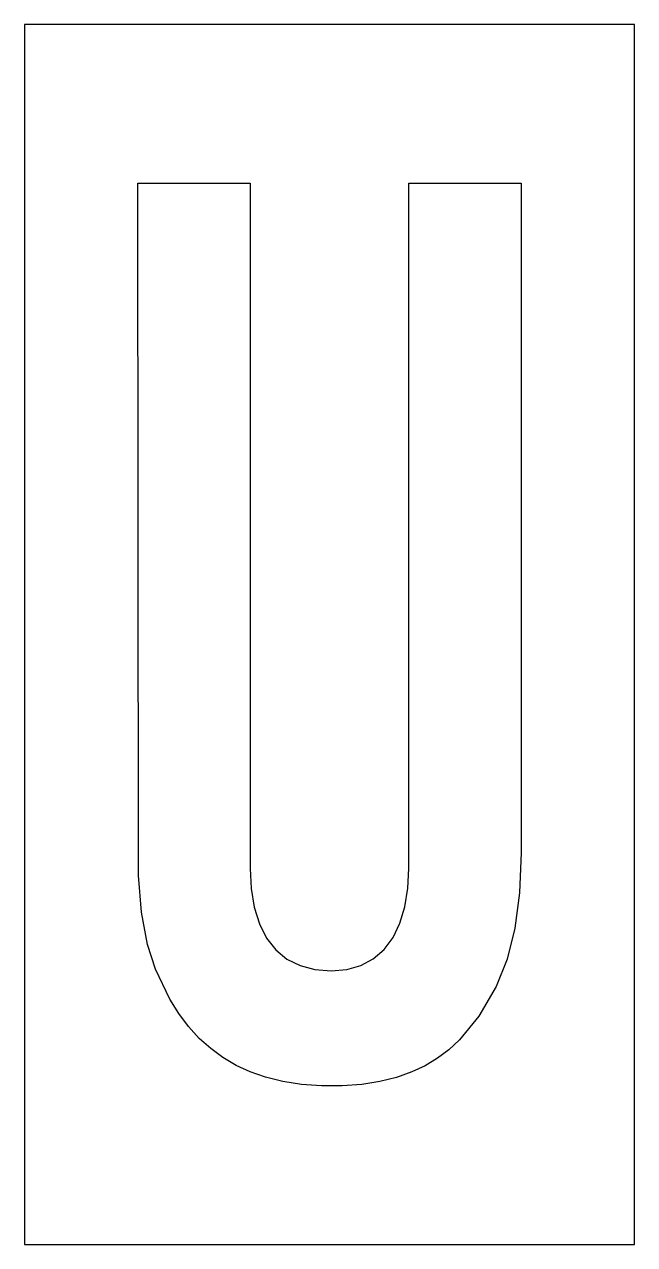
# Model space of a CAD drawing. Extents: x 0 to 11, y 0 to 22.
import ezdxf

# ---------------------------------------------------------------- set-up
doc = ezdxf.new("R2010")
doc.units = 0
doc.layers.add('CUT', color=7, linetype='Continuous')
doc.layers.add('OUTSIDE', color=1, linetype='Continuous')

msp = doc.modelspace()

# ---------------------------------------------------------------- linework, layer by layer
at = {"layer": 'CUT'}
msp.add_lwpolyline([(8.9254, 6.3422), (8.843, 5.7049), (8.7042, 5.1476), (8.5053, 4.6554), (8.1925, 4.1185), (7.8443, 3.6938), (7.6498, 3.5143), (7.4458, 3.3606), (7.2238, 3.2257), (6.987, 3.1127), (6.7091, 3.0132), (6.4064, 2.9377), (6.0826, 2.8874), (5.7306, 2.8615), (5.3539, 2.8607), (4.9939, 2.8865), (4.6611, 2.9378), (4.344, 3.0167), (4.0722, 3.1122), (3.8174, 3.2303), (3.5797, 3.3706), (3.3582, 3.5334), (3.1528, 3.7186), (2.9597, 3.9302), (2.7826, 4.165), (2.6208, 4.423), (2.3605, 4.963), (2.2211, 5.409), (2.1094, 5.995), (2.055, 6.6574), (2.0474, 19.1391), (4.0677, 19.1372), (4.0677, 6.779), (4.0859, 6.4186), (4.1413, 6.0823), (4.2354, 5.7812), (4.367, 5.5234), (4.5325, 5.3137), (4.7331, 5.1487), (4.9685, 5.0295), (5.233, 4.9588), (5.5299, 4.9351), (5.8099, 4.9593), (6.0653, 5.0322), (6.2894, 5.1527), (6.4851, 5.3226), (6.6464, 5.5386), (6.7706, 5.7943), (6.8598, 6.0914), (6.9136, 6.4289), (6.9306, 6.7826), (6.9314, 19.1393), (8.9526, 19.138), (8.9526, 7.0694)], close=True, dxfattribs=at)
at = {"layer": 'OUTSIDE'}
msp.add_lwpolyline([(0, 0), (11, 0), (11, 22), (0, 22)], close=True, dxfattribs=at)

doc.saveas('drawing.dxf')
